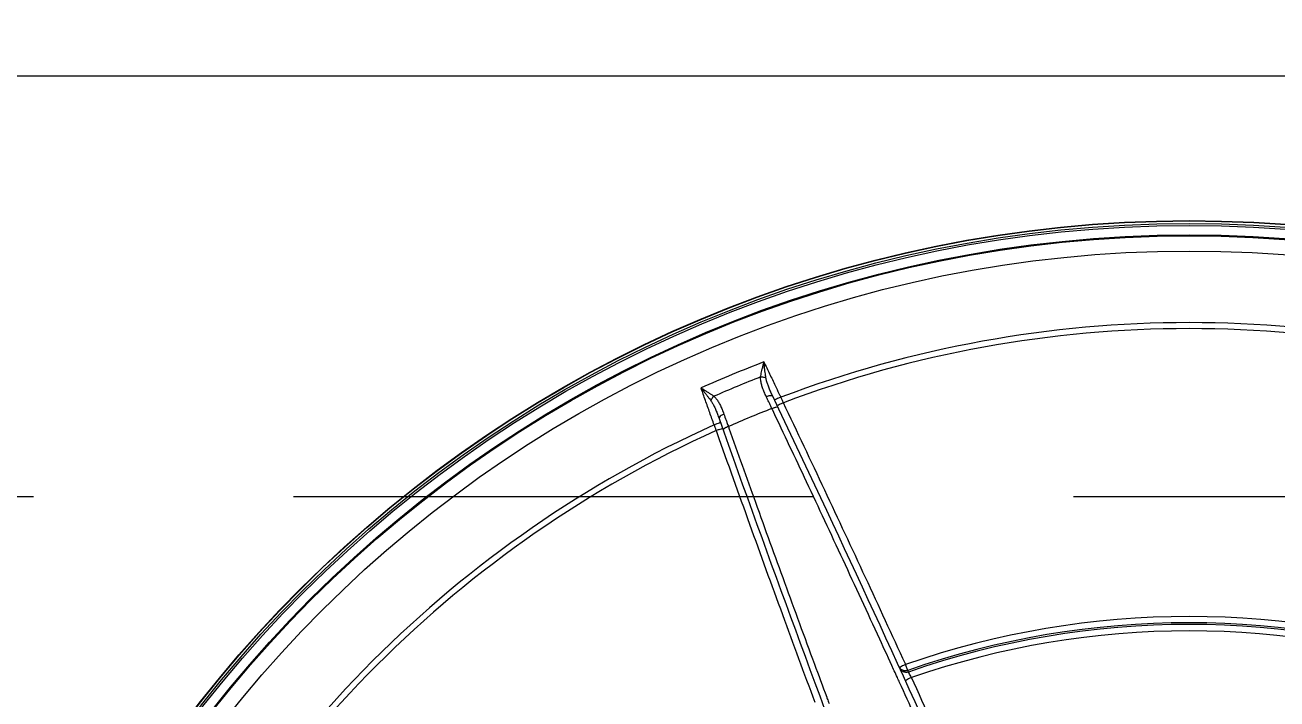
# Model space of a CAD drawing. Header units: metres. Extents: x 1628 to 1845, y 824 to 931.
# Drawn here: x 1653.376 to 1654.279, y 914.553 to 915.039 of the extents above; entities that cross this region are included whole.
import ezdxf

# ---------------------------------------------------------------- set-up
doc = ezdxf.new("R2010")
doc.units = ezdxf.units.M
doc.header["$LTSCALE"] = 0.15
doc.linetypes.add('ACAD_ISO02W100', pattern=[15, 12, -3])
doc.linetypes.add('HIDDEN', pattern=[0.375, 0.25, -0.125])
doc.layers.get('0').update_dxf_attribs({"lineweight": 0, "plot": 0})
doc.layers.get('Defpoints').update_dxf_attribs({"lineweight": 0})
for name, color, linetype, lineweight in [('Alvenaria', 170, 'Continuous', 0), ('hidrosanitário', 26, 'Continuous', 0), ('Linhas invisíveis', 6, 'ACAD_ISO02W100', 0)]:
    doc.layers.add(name, color=color, linetype=linetype, lineweight=lineweight)
doc.styles.get("Standard").update_dxf_attribs({"font": 'arial.ttf'})
doc.dimstyles.new('Lunardi', dxfattribs={"dimtxt": 0.1, "dimasz": 0.05, "dimexe": 0, "dimexo": 0.05, "dimgap": 0.05, "dimtad": 0, "dimzin": 9, "dimtxsty": 'Standard', "dimblk": 'OBLIQUE', "dimcen": 0, "dimse1": 1, "dimse2": 1, "dimclrd": 1, "dimclre": 1, "dimclrt": 1, "dimadec": 0, "dimazin": 0, "dimtfac": 1, "dimtmove": 1, "dimatfit": 2, "dimldrblk": 'OBLIQUE', "dimfxl": 1, "dimarcsym": 0})

# ---------------------------------------------------------------- blocks, each defined once
blk = doc.blocks.new('_Oblique')
at = {"color": 0, "linetype": 'ByBlock', "lineweight": -2}
blk.add_line((-0.5, -0.5), (0.5, 0.5), dxfattribs=at)
blk = doc.blocks.new('*D75')
at = {"layer": 'Alvenaria', "color": 1, "lineweight": -2, "ltscale": 10}
for p, q in [((1641.75704, 917.2068), (1648.86764, 917.2068)), ((1656.40704, 917.2068), (1649.29643, 917.2068))]:
    blk.add_line(p, q, dxfattribs=at)
at = {"layer": 'Defpoints', "color": 0, "ltscale": 10}
for p in [(1656.40704, 917.2068), (1641.75704, 914.88433), (1656.40704, 914.69914)]:
    blk.add_point(p, dxfattribs=at)
at = {"layer": 'Alvenaria', "color": 1, "lineweight": -2, "ltscale": 10, "xscale": 0.05, "yscale": 0.05, "zscale": 0.05, "rotation": 180}
blk.add_blockref('_Oblique', (1641.75704, 917.2068), dxfattribs=at)
at = {"layer": 'Alvenaria', "color": 1, "lineweight": -2, "ltscale": 10, "xscale": 0.05, "yscale": 0.05, "zscale": 0.05}
blk.add_blockref('_Oblique', (1656.40704, 917.2068), dxfattribs=at)
at = {"layer": 'Alvenaria', "color": 1, "ltscale": 10, "insert": (1649.08204, 917.2068), "char_height": 0.1, "attachment_point": 5}
blk.add_mtext('14,65', dxfattribs=at)
blk = doc.blocks.new('*D89')
at = {"layer": 'Alvenaria', "color": 1, "lineweight": -2, "ltscale": 10}
for p, q in [((1661.73836, 914.69914), (1661.73836, 914.88433)), ((1661.73836, 914.79173), (1661.99364, 914.77623)), ((1661.99364, 914.77623), (1661.99364, 914.67623))]:
    blk.add_line(p, q, dxfattribs=at)
at = {"layer": 'Defpoints', "color": 0, "ltscale": 10}
for p in [(1641.75704, 914.88433), (1661.73836, 914.88433), (1656.40704, 914.69914)]:
    blk.add_point(p, dxfattribs=at)
at = {"layer": 'Alvenaria', "color": 1, "lineweight": -2, "ltscale": 10, "xscale": 0.05, "yscale": 0.05, "zscale": 0.05}
for p, rotation in [((1661.73836, 914.88433), 90), ((1661.73836, 914.69914), 270)]:
    blk.add_blockref('_Oblique', p, dxfattribs=dict(at, rotation=rotation))
at = {"layer": 'Alvenaria', "color": 1, "ltscale": 10, "insert": (1661.99364, 914.49625), "char_height": 0.1, "attachment_point": 5, "rotation": 90}
blk.add_mtext('0,19', dxfattribs=at)
blk = doc.blocks.new('*D90')
at = {"layer": 'Alvenaria', "color": 1, "lineweight": -2, "ltscale": 10}
for p, q in [((1661.73836, 916.39804), (1661.73836, 915.8067)), ((1661.73836, 914.88433), (1661.73836, 915.47567))]:
    blk.add_line(p, q, dxfattribs=at)
at = {"layer": 'Defpoints', "color": 0, "ltscale": 10}
for p in [(1660.82029, 916.39804), (1661.73836, 916.39804), (1636.12029, 914.88433)]:
    blk.add_point(p, dxfattribs=at)
at = {"layer": 'Alvenaria', "color": 1, "lineweight": -2, "ltscale": 10, "xscale": 0.05, "yscale": 0.05, "zscale": 0.05}
for p, rotation in [((1661.73836, 916.39804), 90), ((1661.73836, 914.88433), 270)]:
    blk.add_blockref('_Oblique', p, dxfattribs=dict(at, rotation=rotation))
at = {"layer": 'Alvenaria', "color": 1, "ltscale": 10, "insert": (1661.73836, 915.64118), "char_height": 0.1, "attachment_point": 5, "rotation": 90}
blk.add_mtext('1,51', dxfattribs=at)

msp = doc.modelspace()

# ---------------------------------------------------------------- linework, layer by layer
at = {"layer": 'Alvenaria', "ltscale": 10}
msp.add_lwpolyline([(1655.57704, 912.72914), (1652.78704, 912.72914), (1652.78704, 915.00234), (1655.57704, 915.00234)], close=True, dxfattribs=at)
at = {"layer": 'hidrosanitário', "color": 252}
for p, q in [((1654.01249, 914.57366), (1654.01102, 914.57789)), ((1654.01301, 914.57252), (1654.01249, 914.57366))]:
    msp.add_line(p, q, dxfattribs=at)
for radius in [0.90615, 0.90588, 0.90411, 0.90269, 0.89582, 0.89514, 0.88421]:
    msp.add_circle((1654.21541, 913.99179), radius, dxfattribs=at)
for centre, radius, start, end in [((1654.21541, 913.99179), 0.83257, 69.29105, 110.70895), ((1654.21541, 913.99179), 0.82826, 69.3171, 110.6829), ((1654.21541, 913.99179), 0.8607, 110.86699, 114.13301), ((1654.21541, 913.99179), 0.85147, 111.27373, 113.72635), ((1641.34724, 908.77943), 13.92322, 22.822761, 25.48965), ((1667.08357, 908.77943), 13.92322, 154.51035, 157.177244), ((1667.00027, 919.40526), 13.92322, 199.51035, 202.177244), ((1654.21541, 913.99179), 0.8273, 111.32419, 113.67581), ((1654.21541, 913.99179), 0.83257, 114.29105, 155.70895), ((1654.21541, 913.99179), 0.82826, 114.3171, 155.6829), ((1654.21541, 913.99179), 0.62072, 70.77468, 109.22532), ((1654.21541, 913.99179), 0.61624, 70.77468, 109.22532), ((1654.21541, 913.99179), 0.61499, 70.78556, 109.21444), ((1654.21541, 913.99179), 0.61042, 70.86597, 109.13403)]:
    msp.add_arc(centre, radius, start, end, dxfattribs=at)
for points, start_tangent, end_tangent in [([(1653.90647, 914.78524), (1653.90677, 914.78692), (1653.90716, 914.78882), (1653.90765, 914.79097), (1653.90821, 914.79337), (1653.90883, 914.79603)], (0.158304, 0.98739), (0.225348, 0.974278)), ([(1653.91028, 914.78454), (1653.91, 914.78637), (1653.90972, 914.78842), (1653.90944, 914.79071), (1653.90914, 914.79325), (1653.90883, 914.79603)], (-0.163855, 0.986485), (-0.112182, 0.993688)), ([(1653.90883, 914.79603), (1653.9129, 914.78752), (1653.91696, 914.77903), (1653.91965, 914.77338)], (0.43196, -0.901893), (0.430331, -0.902671)), ([(1653.91049, 914.77108), (1653.90905, 914.77431), (1653.90789, 914.77732), (1653.90706, 914.78013), (1653.90657, 914.78277), (1653.90647, 914.78524)], (-0.426891, 0.904303), (0.054009, 0.99854)), ([(1653.90647, 914.78524), (1653.90782, 914.78523), (1653.90913, 914.78499), (1653.91028, 914.78454)], (0.99708, 0.076359), (0.889563, -0.456812)), ([(1653.91522, 914.77126), (1653.91378, 914.77436), (1653.91255, 914.77723), (1653.91155, 914.77987), (1653.91078, 914.78231), (1653.91028, 914.78454)], (-0.430361, 0.902657), (-0.163342, 0.98657)), ([(1653.86351, 914.77726), (1653.86583, 914.77582), (1653.86792, 914.77452), (1653.86978, 914.77334), (1653.87141, 914.77227), (1653.8728, 914.7713)], (0.848264, -0.529574), (0.810116, -0.58627)), ([(1653.87291, 914.75065), (1653.86978, 914.75949), (1653.86665, 914.76836), (1653.86351, 914.77726)], (-0.334206, 0.9425), (-0.332293, 0.943176)), ([(1653.86351, 914.77726), (1653.86526, 914.77507), (1653.86684, 914.77307), (1653.86826, 914.77125), (1653.86951, 914.7696), (1653.8706, 914.76811)], (0.623319, -0.781968), (0.581687, -0.813413)), ([(1653.91049, 914.77108), (1653.91258, 914.77178), (1653.91489, 914.77164)], (0.908005, 0.418959), (0.82095, -0.570999)), ([(1653.91489, 914.77164), (1653.91522, 914.77126)], (0.82095, -0.570999), (0.430346, -0.902664)), ([(1653.91965, 914.77338), (1653.9207, 914.77119)], (0.430331, -0.902671), (0.430173, -0.902746)), ([(1653.8728, 914.7713), (1653.87186, 914.77034), (1653.87111, 914.76924), (1653.8706, 914.76811)], (-0.758958, -0.65114), (-0.305965, -0.952043)), ([(1653.8706, 914.76811), (1653.87183, 914.76617), (1653.87302, 914.7639), (1653.87418, 914.76131), (1653.87533, 914.75842), (1653.8765, 914.75523)], (0.582149, -0.813082), (0.333993, -0.942576)), ([(1653.8728, 914.7713), (1653.87449, 914.76947), (1653.87602, 914.76725), (1653.87741, 914.76467), (1653.87872, 914.76173), (1653.87997, 914.75844)], (0.744627, -0.667481), (0.337689, -0.941258)), ([(1653.91129, 914.7694), (1653.91049, 914.77108)], (-0.426719, 0.904384), (-0.426842, 0.904326)), ([(1653.91149, 914.76897), (1653.91129, 914.7694)], (-0.426687, 0.904399), (-0.426719, 0.904384)), ([(1653.91251, 914.76682), (1653.91149, 914.76897)], (-0.426531, 0.904473), (-0.426687, 0.904399)), ([(1653.91353, 914.76465), (1653.91251, 914.76682)], (-0.426372, 0.904548), (-0.426531, 0.904473)), ([(1653.91457, 914.76245), (1653.91353, 914.76465)], (-0.426212, 0.904623), (-0.426372, 0.904548)), ([(1653.91457, 914.76245), (1653.91605, 914.76304)], (0.905683, 0.423956), (0.947924, 0.318496)), ([(1653.91605, 914.76304), (1653.91663, 914.76322), (1653.91753, 914.76348)], (0.947924, 0.318496), (0.976071, 0.217452)), ([(1653.92099, 914.77057), (1653.91873, 914.76959), (1653.91626, 914.76907)], (-0.903428, -0.428741), (-0.430191, 0.902738)), ([(1653.91753, 914.76348), (1653.91884, 914.76342)], (0.976071, 0.217452), (0.835962, -0.548787)), ([(1653.9183, 914.76484), (1653.91821, 914.76498)], (-0.672848, 0.739781), (-0.429896, 0.902878)), ([(1653.92169, 914.76619), (1653.92061, 914.76567), (1653.9183, 914.76484)], (-0.927883, -0.372871), (-0.672848, 0.739781)), ([(1653.91884, 914.76342), (1653.91909, 914.76313)], (0.835962, -0.548787), (0.429803, -0.902923)), ([(1653.9207, 914.77119), (1653.92099, 914.77057)], (0.430173, -0.902746), (0.430129, -0.902768)), ([(1653.92287, 914.76667), (1653.92193, 914.76862), (1653.92099, 914.77057)], (-0.433594, 0.901109), (-0.433862, 0.90098)), ([(1653.92287, 914.76667), (1653.92169, 914.76619)], (-0.903206, -0.429208), (-0.927883, -0.372871)), ([(1654.01082, 914.57832), (1653.98209, 914.64065), (1653.9527, 914.70361), (1653.92287, 914.76667)], (-0.416309, 0.909223), (-0.429853, 0.902899)), ([(1653.87646, 914.75573), (1653.8765, 914.75523)], (-0.176743, -0.984257), (0.333985, -0.942578)), ([(1653.87672, 914.7563), (1653.87646, 914.75573)], (-0.567281, -0.823524), (-0.176743, -0.984257)), ([(1653.87997, 914.75844), (1653.87801, 914.75746), (1653.87672, 914.7563)], (-0.938307, -0.345803), (-0.567281, -0.823524)), ([(1653.87997, 914.75844), (1653.88156, 914.754)], (0.337633, -0.941278), (0.337956, -0.941162)), ([(1653.88156, 914.754), (1653.88238, 914.75174)], (0.337956, -0.941162), (0.338121, -0.941103)), ([(1653.91514, 914.76125), (1653.91457, 914.76245)], (-0.429665, 0.902988), (-0.429752, 0.902947)), ([(1654.00234, 914.57444), (1653.99237, 914.59616), (1653.96592, 914.65334), (1653.93959, 914.70959), (1653.91514, 914.76125)], (-0.416263, 0.909244), (-0.429665, 0.902988)), ([(1653.87291, 914.75065), (1653.8752, 914.75156), (1653.87731, 914.75294)], (0.941985, 0.335654), (-0.334141, 0.942523)), ([(1653.87291, 914.75065), (1653.87363, 914.74861), (1653.87434, 914.74657)], (0.330302, -0.943875), (0.330583, -0.943777)), ([(1653.87434, 914.74657), (1653.87665, 914.74745), (1653.87887, 914.7485)], (0.942159, 0.335167), (-0.047328, 0.998879)), ([(1653.87434, 914.74657), (1653.87487, 914.74507)], (0.334494, -0.942398), (0.334601, -0.94236)), ([(1653.87487, 914.74507), (1653.89846, 914.67916), (1653.92219, 914.61389), (1653.9455, 914.55075)], (0.334601, -0.94236), (0.348575, -0.937281)), ([(1653.87887, 914.7485), (1653.87883, 914.74866)], (-0.047328, 0.998879), (-0.334448, 0.942414)), ([(1653.87949, 914.74712), (1653.87952, 914.74673)], (-0.203043, -0.97917), (0.334587, -0.942365)), ([(1653.87978, 914.74762), (1653.87949, 914.74712)], (-0.685682, -0.727901), (-0.203043, -0.97917)), ([(1653.88173, 914.74882), (1653.88119, 914.74854), (1653.87978, 914.74762)], (-0.895494, -0.445073), (-0.685682, -0.727901)), ([(1653.8832, 914.74946), (1653.88173, 914.74882)], (-0.940197, -0.340632), (-0.895494, -0.445073)), ([(1653.88238, 914.75174), (1653.88295, 914.75013)], (0.338121, -0.941103), (0.338239, -0.94106)), ([(1653.88295, 914.75013), (1653.8832, 914.74946)], (0.338239, -0.94106), (0.338288, -0.941043)), ([(1653.8832, 914.74946), (1653.88364, 914.7482)], (0.3346, -0.94236), (0.33469, -0.942328)), ([(1653.88364, 914.7482), (1653.90271, 914.69487), (1653.92368, 914.63697), (1653.94524, 914.57827), (1653.95408, 914.55445)], (0.33469, -0.942328), (0.348591, -0.937275)), ([(1654.00286, 914.5733), (1654.00234, 914.57444)], (-0.416181, 0.909282), (-0.416263, 0.909244)), ([(1654.00508, 914.56844), (1654.00286, 914.5733)], (-0.415832, 0.909441), (-0.416181, 0.909282)), ([(1654.0064, 914.57617), (1654.00634, 914.57627)], (-0.584891, 0.811112), (-0.416343, 0.909208)), ([(1654.00679, 914.57548), (1654.00634, 914.57627)], (-0.577154, 0.816635), (-0.416343, 0.909208)), ([(1654.01102, 914.57789), (1654.00875, 914.57692), (1654.0064, 914.57617)], (-0.883501, -0.46843), (-0.584891, 0.811112)), ([(1654.00698, 914.57524), (1654.00679, 914.57548)], (-0.626001, 0.779822), (-0.577154, 0.816635)), ([(1654.00943, 914.57263), (1654.00837, 914.57324), (1654.00686, 914.57513)], (-0.920696, 0.39028), (-0.416261, 0.909245)), ([(1654.01008, 914.57344), (1654.00785, 914.57439), (1654.00698, 914.57524)], (-0.988456, 0.151505), (-0.626001, 0.779822)), ([(1654.01249, 914.57366), (1654.01008, 914.57344)], (-0.945328, -0.326122), (-0.988456, 0.151505)), ([(1654.01102, 914.57789), (1654.01082, 914.57832)], (-0.416278, 0.909237), (-0.416309, 0.909223)), ([(1654.00667, 914.56497), (1654.00508, 914.56844)], (-0.415583, 0.909555), (-0.415832, 0.909441)), ([(1654.09028, 914.37836), (1654.06866, 914.42733), (1654.04248, 914.48595), (1654.0176, 914.54098), (1654.00667, 914.56497)], (-0.402184, 0.915559), (-0.415583, 0.909555)), ([(1654.01301, 914.57252), (1654.0106, 914.5723), (1654.00943, 914.57263)], (-0.944058, -0.329781), (-0.920696, 0.39028)), ([(1654.01413, 914.56803), (1654.01305, 914.56751), (1654.01067, 914.56679)], (-0.932815, -0.360356), (-0.415654, 0.909523)), ([(1654.01485, 914.56931), (1654.01471, 914.56956), (1654.01388, 914.57101), (1654.01304, 914.57248)], (-0.498011, 0.867171), (-0.49713, 0.867676)), ([(1654.01532, 914.56849), (1654.01413, 914.56803)], (-0.90976, -0.415135), (-0.932815, -0.360356)), ([(1654.01532, 914.56849), (1654.01485, 914.56931)], (-0.498288, 0.867012), (-0.498011, 0.867171)), ([(1654.09884, 914.38211), (1654.07303, 914.4405), (1654.04518, 914.5027), (1654.01532, 914.56849)], (-0.402174, 0.915563), (-0.415608, 0.909544)), ([(1653.95408, 914.55445), (1653.95452, 914.55327)], (0.348591, -0.937275), (0.348675, -0.937244)), ([(1653.95452, 914.55327), (1653.95581, 914.54979)], (0.348675, -0.937244), (0.348925, -0.937151))]:
    msp.add_spline(points, degree=3, dxfattribs=dict(at, start_tangent=start_tangent, end_tangent=end_tangent))
at = {"layer": 'Linhas invisíveis', "color": 5, "linetype": 'HIDDEN', "ltscale": 10}
msp.add_line((1641.75704, 914.69914), (1656.40704, 914.69914), dxfattribs=at)

# ---------------------------------------------------------------- dimensions: what is measured, and where the dimension line sits
at = {"layer": 'Alvenaria', "ltscale": 10}
dim = msp.add_linear_dim(base=(1656.40704, 917.2068), p1=(1641.75704, 914.88433), p2=(1656.40704, 914.69914), dimstyle='Lunardi', dxfattribs=at)
dim.commit()
dim.dimension.update_dxf_attribs({"geometry": '*D75', "text_midpoint": (1649.08204, 917.2068)})
dim = msp.add_linear_dim(base=(1661.73836, 916.39804), p1=(1636.12029, 914.88433), p2=(1660.82029, 916.39804), angle=270, dimstyle='Lunardi', dxfattribs=at)
dim.commit()
dim.dimension.update_dxf_attribs({"geometry": '*D90', "text_midpoint": (1661.73836, 915.64118)})
dim = msp.add_linear_dim(base=(1661.73836, 914.88433), p1=(1656.40704, 914.69914), p2=(1641.75704, 914.88433), angle=270, dimstyle='Lunardi', dxfattribs=at)
dim.commit()
dim.dimension.update_dxf_attribs({"geometry": '*D89', "text_midpoint": (1661.99364, 914.62623), "dimtype": 160})

doc.saveas('drawing.dxf')
